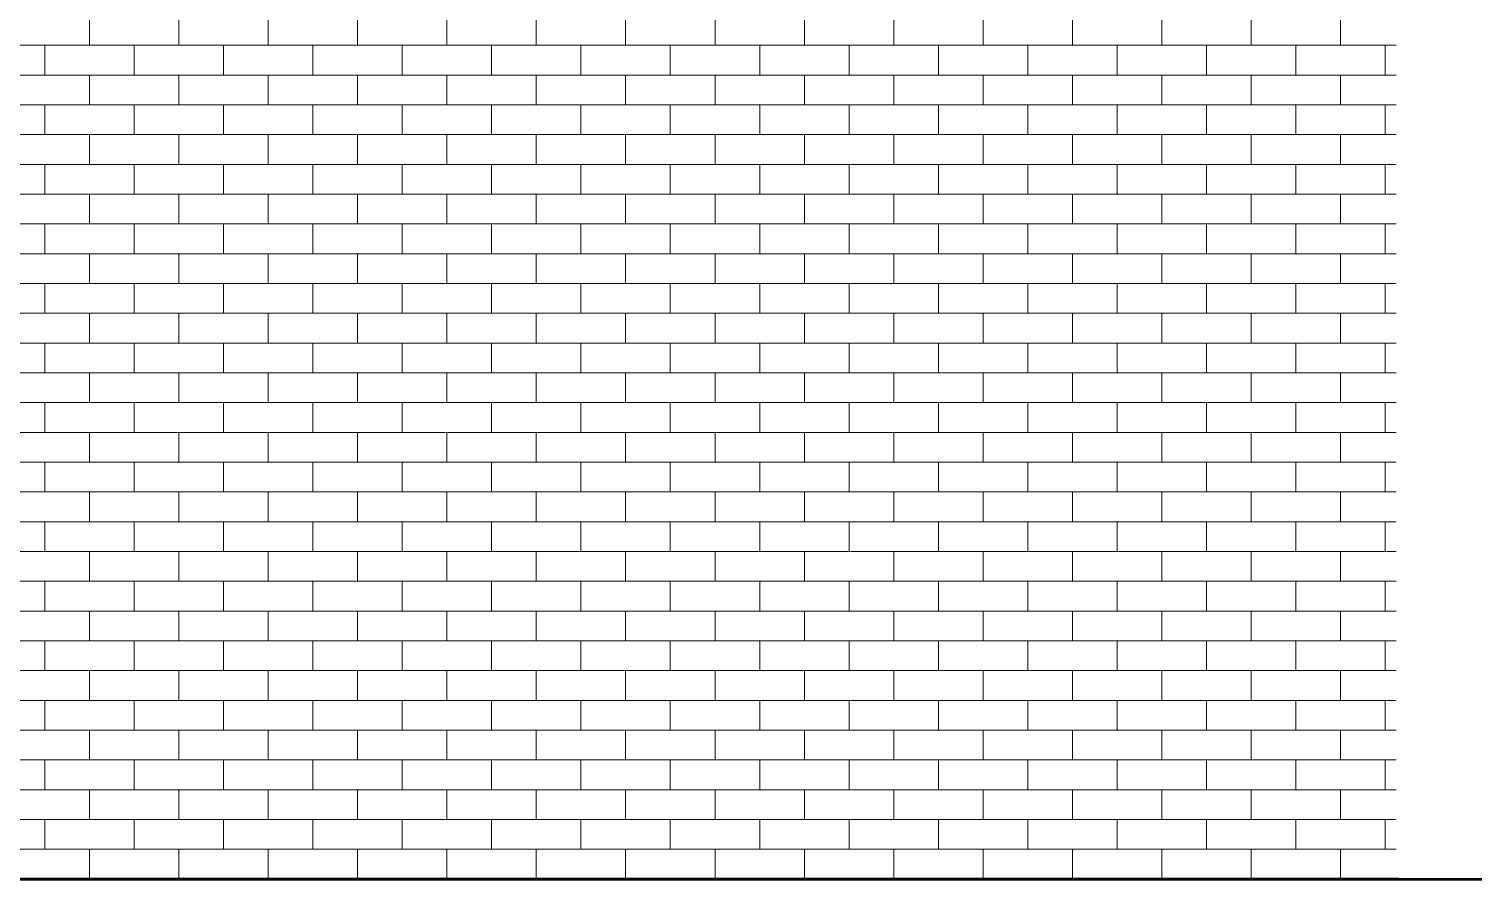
# Model space of a CAD drawing. Extents: x 4834 to 83801, y -13735 to 32221.
# Drawn here: x 13712.4 to 13841.7, y -12382.5 to -12306.4 of the extents above; entities that cross this region are included whole.
import ezdxf

# ---------------------------------------------------------------- set-up
doc = ezdxf.new("R2010")
doc.units = 0
doc.header["$LTSCALE"] = 8
doc.header["$MEASUREMENT"] = 0
doc.linetypes.add('Grid Line 1_2_', pattern=[0.875, 0.5, -0.125, 0.125, -0.125])
doc.linetypes.add('IMPORT-Hidden __x_', pattern=[0.1875, 0.125, -0.0625])
doc.layers.get('0').update_dxf_attribs({"lineweight": 9})
for name, color, linetype, lineweight in [('A-DIM-480', 52, 'Continuous', 18), ('A-FLOR-LEVL', 51, 'Continuous', 9), ('A-WALL', 7, 'Continuous', 40), ('A-Wall-New', 1, 'Continuous', 50), ('A-windoor', 2, 'Continuous', 13), ('Details', 2, 'Continuous', 15), ('DIM', 8, 'Continuous', 5), ('Furniture', 132, 'Continuous', 5), ('second_dwg', 8, 'Continuous', 9)]:
    doc.layers.add(name, color=color, linetype=linetype, lineweight=lineweight)
doc.layers.add('A-WALL-PATT', color=253, linetype='Continuous')

# ---------------------------------------------------------------- blocks, each defined once
blk = doc.blocks.new('second_dwg_A$C13B4006E-450902-Section 1')
at = {"layer": 'Furniture'}
for p, q in [((963.55, 126), (983.55, 126)), ((983.55, 126), (963.55, 126)), ((968.23, 126), (978.88, 126)), ((978.88, 126), (968.23, 126)), ((973.55, 126), (973.55, 126)), ((985.32, 126), (1045.32, 126)), ((985.32, 126), (1045.32, 126)), ((1045.32, 126), (985.32, 126)), ((1025.97, 126), (985.32, 126)), ((985.32, 126), (1045.32, 126)), ((1045.32, 126), (985.32, 126)), ((1027.13, 126), (1001.56, 126)), ((1030.04, 126), (1021.18, 126)), ((1067.09, 126), (1047.09, 126)), ((1047.09, 126), (1067.09, 126)), ((1062.42, 126), (1051.77, 126)), ((1051.77, 126), (1062.42, 126)), ((1057.09, 126), (1057.09, 126))]:
    blk.add_line(p, q, dxfattribs=at)
at = {"layer": 'Furniture', "flags": 128}
blk.add_lwpolyline([(985.32, 126), (1028.13, 126), (1018.16, 126), (1045.32, 126), (1028.13, 126)], dxfattribs=at)
blk = doc.blocks.new('second_dwg_A$C4D910482-450899-Section 1')
at = {"layer": 'Furniture'}
for p, q in [((1061.38, 126), (1051.84, 126)), ((1060.39, 126), (1053.58, 126)), ((1074.28, 126), (1060.39, 126)), ((1075.27, 126), (1061.38, 126)), ((1076.18, 126), (1074.28, 126)), ((1077.92, 126), (1075.27, 126))]:
    blk.add_line(p, q, dxfattribs=at)
at = {"layer": 'Furniture', "flags": 128}
for points in [[(1053.58, 126), (1041.6, 126), (1064.2, 126), (1076.18, 126)], [(1051.84, 126), (1047.27, 126), (1049.01, 126)], [(1071.61, 126), (1073.35, 126), (1077.92, 126)]]:
    blk.add_lwpolyline(points, dxfattribs=at)
blk = doc.blocks.new('second_dwg__U23-450908-Section 1')
at = {"layer": 'A-windoor'}
for p, q in [((1090.12, 126), (1084.62, 126)), ((1084.62, 126), (1090.12, 126)), ((1090.12, 126), (1084.62, 126)), ((1084.62, 126), (1090.12, 126)), ((1086.37, 126), (1088.37, 126)), ((1086.37, 126), (1088.37, 126)), ((1086.37, 126), (1088.37, 126)), ((1088.37, 126), (1086.37, 126))]:
    blk.add_line(p, q, dxfattribs=at)
blk = doc.blocks.new('second_dwg__Oblique-450913-Section 1')
at = {"layer": 'A-DIM-480'}
blk.add_line((893.68, 126), (891.43, 126), dxfattribs=at)
blk = doc.blocks.new('second_dwg-450888-Section 1')
at = {"layer": 'A-DIM-480', "color": 42, "lineweight": 13}
for p, q in [((532.1, 126), (1094.18, 126)), ((889.56, 126), (1087.68, 126))]:
    blk.add_line(p, q, dxfattribs=at)
at = {"layer": 'A-WALL', "color": 7, "lineweight": 50}
blk.add_line((1084.68, 126), (845.73, 126), dxfattribs=at)
blk.add_line((1084.68, 126), (845.73, 126), dxfattribs=at)
at = {"layer": 'A-Wall-New'}
for p, q in [((925.63, 126), (1084.68, 126)), ((925.7, 126), (1090.18, 126)), ((1084.68, 126), (1144.68, 126)), ((1090.18, 126), (1150.18, 126))]:
    blk.add_line(p, q, dxfattribs=at)
at = {"layer": 'Details', "linetype": 'IMPORT-Hidden __x_'}
for p, q in [((1144.37, 126), (845.73, 126)), ((846.03, 126), (1144.68, 126))]:
    blk.add_line(p, q, dxfattribs=at)
at = {"layer": 'DIM', "color": 55, "lineweight": 13}
blk.add_line((1147.66, 126), (842.73, 126), dxfattribs=at)
at = {"layer": 'Furniture'}
blk.add_line((1071.1, 126), (1071.1, 126), dxfattribs=at)
for name, p in [('second_dwg_A$C13B4006E-450902-Section 1', (0, 0)), ('second_dwg_A$C4D910482-450899-Section 1', (0, 0)), ('second_dwg__U23-450908-Section 1', (0, 0)), ('second_dwg__U23-450908-Section 1', (0.16, 0))]:
    blk.add_blockref(name, p)
at = {"extrusion": (0, 0, -1)}
for p in [(-1977.23, 0), (-1983.73, 0)]:
    blk.add_blockref('second_dwg__Oblique-450913-Section 1', p, dxfattribs=at)

msp = doc.modelspace()

# ---------------------------------------------------------------- hatches: boundary and pattern name
at = {"layer": 'A-WALL-PATT', "lineweight": 9}
h = msp.add_hatch(dxfattribs=at)
h.set_pattern_fill('FP_8', color=256, style=0, pattern_type=2)
h.set_pattern_definition([(0, (13597.7862, -12382.5377), (0, 2.667), []), (90, (13597.7862, -12382.5377), (-4, 2.667), [2.667, -2.667])])
h.paths.add_polyline_path([(13769.62099, -12382.53771), (13834.75208, -12382.53771), (13834.75208, -12278.53771), (13599.78612, -12278.53771), (13599.78612, -12382.53771), (13688.75541, -12382.53771)], flags=0)

# ---------------------------------------------------------------- linework, layer by layer
at = {"layer": 'A-FLOR-LEVL', "linetype": 'Grid Line 1_2_'}
msp.add_line((12783.38619, -12382.53771), (14146.5212, -12382.53771), dxfattribs=at)
at = {"layer": 'A-WALL'}
msp.add_line((13595.78612, -12382.53771), (13894.75208, -12382.53771), dxfattribs=at)

# ---------------------------------------------------------------- block references
at = {"layer": 'second_dwg', "color": 43, "lineweight": 13}
msp.add_blockref('second_dwg-450888-Section 1', (12750.32625, -12508.53771), dxfattribs=at)

doc.saveas('drawing.dxf')
